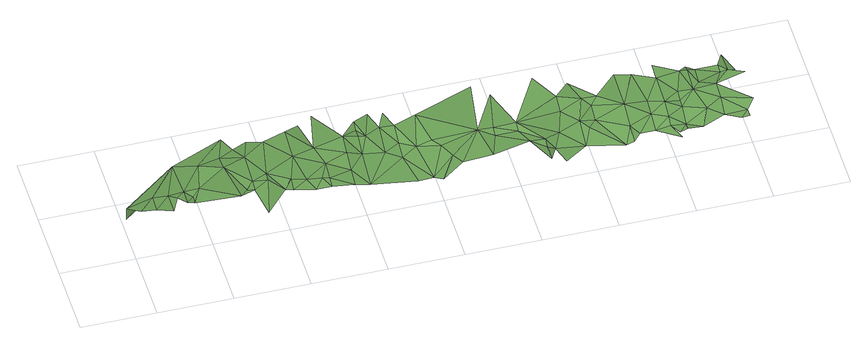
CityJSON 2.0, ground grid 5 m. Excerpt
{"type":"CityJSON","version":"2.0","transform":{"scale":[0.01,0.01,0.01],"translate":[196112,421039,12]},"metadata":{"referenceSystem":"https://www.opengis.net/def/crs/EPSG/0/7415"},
"CityObjects":{
"plantcover1":{"type":"PlantCover","attributes":{"3df_class":"Forest","bgt_fysiekvoorkomen":"groenvoorziening","bgt_status":"bestaand","identificatienamespace":"NL.IMGeo","begroeidterreindeeloptalud":"true","plus_fysiekvoorkomen":"gras- en kruidachtigen","relatievehoogteligging":0,"aantal_punten":0},"geometry":[{"type":"MultiSurface","lod":"1","boundaries":[[[0,1,2]],[[0,3,1]],[[4,2,5]],[[6,1,3]],[[1,5,2]],[[3,7,6]],[[8,6,7]],[[4,5,9]],[[6,5,1]],[[8,10,6]],[[11,10,8]],[[10,5,6]],[[12,10,11]],[[13,12,11]],[[12,14,10]],[[14,12,13]],[[15,5,10]],[[14,15,10]],[[16,14,13]],[[14,17,15]],[[15,18,5]],[[16,17,14]],[[17,19,15]],[[16,20,17]],[[19,18,15]],[[21,20,16]],[[20,22,17]],[[23,19,17]],[[21,22,20]],[[17,22,23]],[[24,18,19]],[[23,24,19]],[[25,21,26]],[[22,21,25]],[[23,22,27]],[[27,22,25]],[[23,28,24]],[[25,26,29]],[[27,25,29]],[[27,30,23]],[[30,28,23]],[[31,27,29]],[[29,32,31]],[[30,27,33]],[[27,31,33]],[[31,32,34]],[[31,34,33]],[[32,35,34]],[[36,30,33]],[[34,35,37]],[[38,33,34]],[[33,39,36]],[[37,35,40]],[[37,38,34]],[[39,33,38]],[[39,41,36]],[[42,37,40]],[[37,42,38]],[[43,42,40]],[[42,44,38]],[[39,38,45]],[[43,44,42]],[[46,47,39]],[[45,38,44]],[[45,46,39]],[[48,44,43]],[[45,44,49]],[[49,44,48]],[[49,46,45]],[[46,49,50]],[[46,50,51]],[[46,51,52]],[[49,48,53]],[[50,49,54]],[[54,51,50]],[[52,51,54]],[[49,53,54]],[[52,54,55]],[[48,56,53]],[[48,57,56]],[[58,54,53]],[[54,58,55]],[[58,53,59]],[[53,56,59]],[[60,58,59]],[[61,58,60]],[[62,56,57]],[[56,63,59]],[[60,59,63]],[[56,62,63]],[[63,64,60]],[[63,62,65]],[[66,62,67]],[[68,64,63]],[[65,68,63]],[[66,65,62]],[[67,69,66]],[[64,68,70]],[[65,70,68]],[[66,70,65]],[[70,66,69]],[[69,71,70]],[[72,64,70]],[[71,73,70]],[[74,70,73]],[[75,70,74]],[[71,76,73]],[[77,74,73]],[[74,78,75]],[[77,73,76]],[[77,78,74]],[[79,78,77]],[[77,76,79]],[[76,80,81]],[[79,76,81]],[[81,80,82]],[[83,78,79]],[[82,79,81]],[[79,82,83]],[[78,83,84]],[[85,82,86]],[[78,87,88]],[[78,84,87]],[[82,85,83]],[[83,89,84]],[[85,89,83]],[[90,87,84]],[[85,91,89]],[[90,84,89]],[[91,92,89]],[[93,87,90]],[[91,85,94]],[[90,89,95]],[[89,92,95]],[[91,94,92]],[[93,90,96]],[[96,90,95]],[[95,92,97]],[[94,98,92]],[[95,97,96]],[[98,97,92]],[[99,98,94]],[[99,100,98]],[[96,97,101]],[[100,102,98]],[[102,97,98]],[[102,100,103]],[[101,97,104]],[[105,97,102]],[[97,105,104]],[[106,102,103]],[[103,107,106]],[[108,107,103]],[[105,102,109]],[[109,102,106]],[[104,105,110]],[[110,105,109]],[[106,107,111]],[[111,107,112]],[[109,106,113]],[[114,111,112]],[[106,111,113]],[[110,109,115]],[[116,109,113]],[[109,116,115]],[[111,114,117]],[[118,110,119]],[[113,111,120]],[[110,115,119]],[[121,116,113]],[[111,117,120]],[[121,115,116]],[[121,113,120]],[[119,115,121]],[[117,122,120]],[[119,121,123]],[[119,123,124]],[[125,123,121]],[[126,121,120]],[[127,124,123]],[[125,127,123]],[[125,121,128]],[[120,122,126]],[[128,121,126]],[[125,129,127]],[[129,125,128]],[[126,122,130]],[[130,122,131]],[[132,127,129]],[[128,126,133]],[[131,134,130]],[[129,128,135]],[[126,130,133]],[[132,129,135]],[[135,128,136]],[[132,135,137]],[[137,135,138]]]}]}
},
"vertices":[
[81,184,295],[181,284,291],[6,258,264],[181,184,283],[6,258,172],[379,551,263],[281,284,282],[281,134,294],[331,234,299],[379,551,172],[381,284,295],[381,184,295],[431,234,283],[431,184,277],[481,284,300],[531,484,294],[731,184,263],[681,434,291],[731,684,282],[681,534,276],[781,234,254],[831,234,244],[831,284,269],[831,484,290],[781,584,274],[931,284,257],[881,84,174],[931,334,269],[881,634,271],[1031,234,196],[981,584,294],[1081,284,226],[1081,234,180],[1131,434,271],[1181,284,199],[1231,234,147],[1131,634,298],[1281,284,184],[1331,384,207],[1281,484,261],[1331,234,144],[1231,684,277],[1331,284,175],[1481,234,123],[1481,334,158],[1481,434,217],[1481,534,262],[1331,734,286],[1581,234,101],[1581,434,177],[1581,534,236],[1581,584,242],[1581,634,269],[1731,434,154],[1631,534,230],[1681,684,261],[1831,384,129],[1881,184,98],[1731,584,231],[1831,484,161],[1831,584,222],[1781,684,247],[1981,184,107],[1931,434,154],[1981,634,227],[2081,384,170],[2131,284,166],[2031,134,127],[2031,434,186],[2181,234,144],[2331,434,197],[2381,234,158],[2381,784,229],[2431,384,171],[2431,434,194],[2481,684,227],[2631,284,163],[2581,384,171],[2581,434,197],[2731,284,155],[2731,134,127],[2731,234,135],[2781,234,106],[2831,334,142],[2880,484,170],[2980,234,78],[2831,134,78],[2880,584,207],[2781,784,204],[2980,384,157],[3030,534,199],[3030,334,134],[3080,384,141],[2980,684,203],[3230,184,71],[3080,484,173],[3130,534,197],[3280,434,182],[3280,284,129],[3280,184,90],[3330,234,98],[3280,684,199],[3430,334,150],[3430,234,99],[3380,634,223],[3430,434,168],[3530,284,148],[3530,234,115],[3580,134,96],[3530,384,187],[3530,584,205],[3630,234,105],[3580,184,96],[3630,334,163],[3630,184,114],[3630,434,199],[3630,384,170],[3730,184,105],[3530,684,217],[3680,584,225],[3780,284,157],[3730,434,197],[3880,234,122],[3730,584,221],[3730,634,199],[3780,484,200],[3880,334,181],[3780,584,213],[3880,434,207],[3930,534,199],[4030,234,130],[3980,184,118],[3930,584,215],[4080,284,171],[4030,184,122],[3980,534,208],[4080,484,212],[3980,684,195],[4030,534,195]
]}
